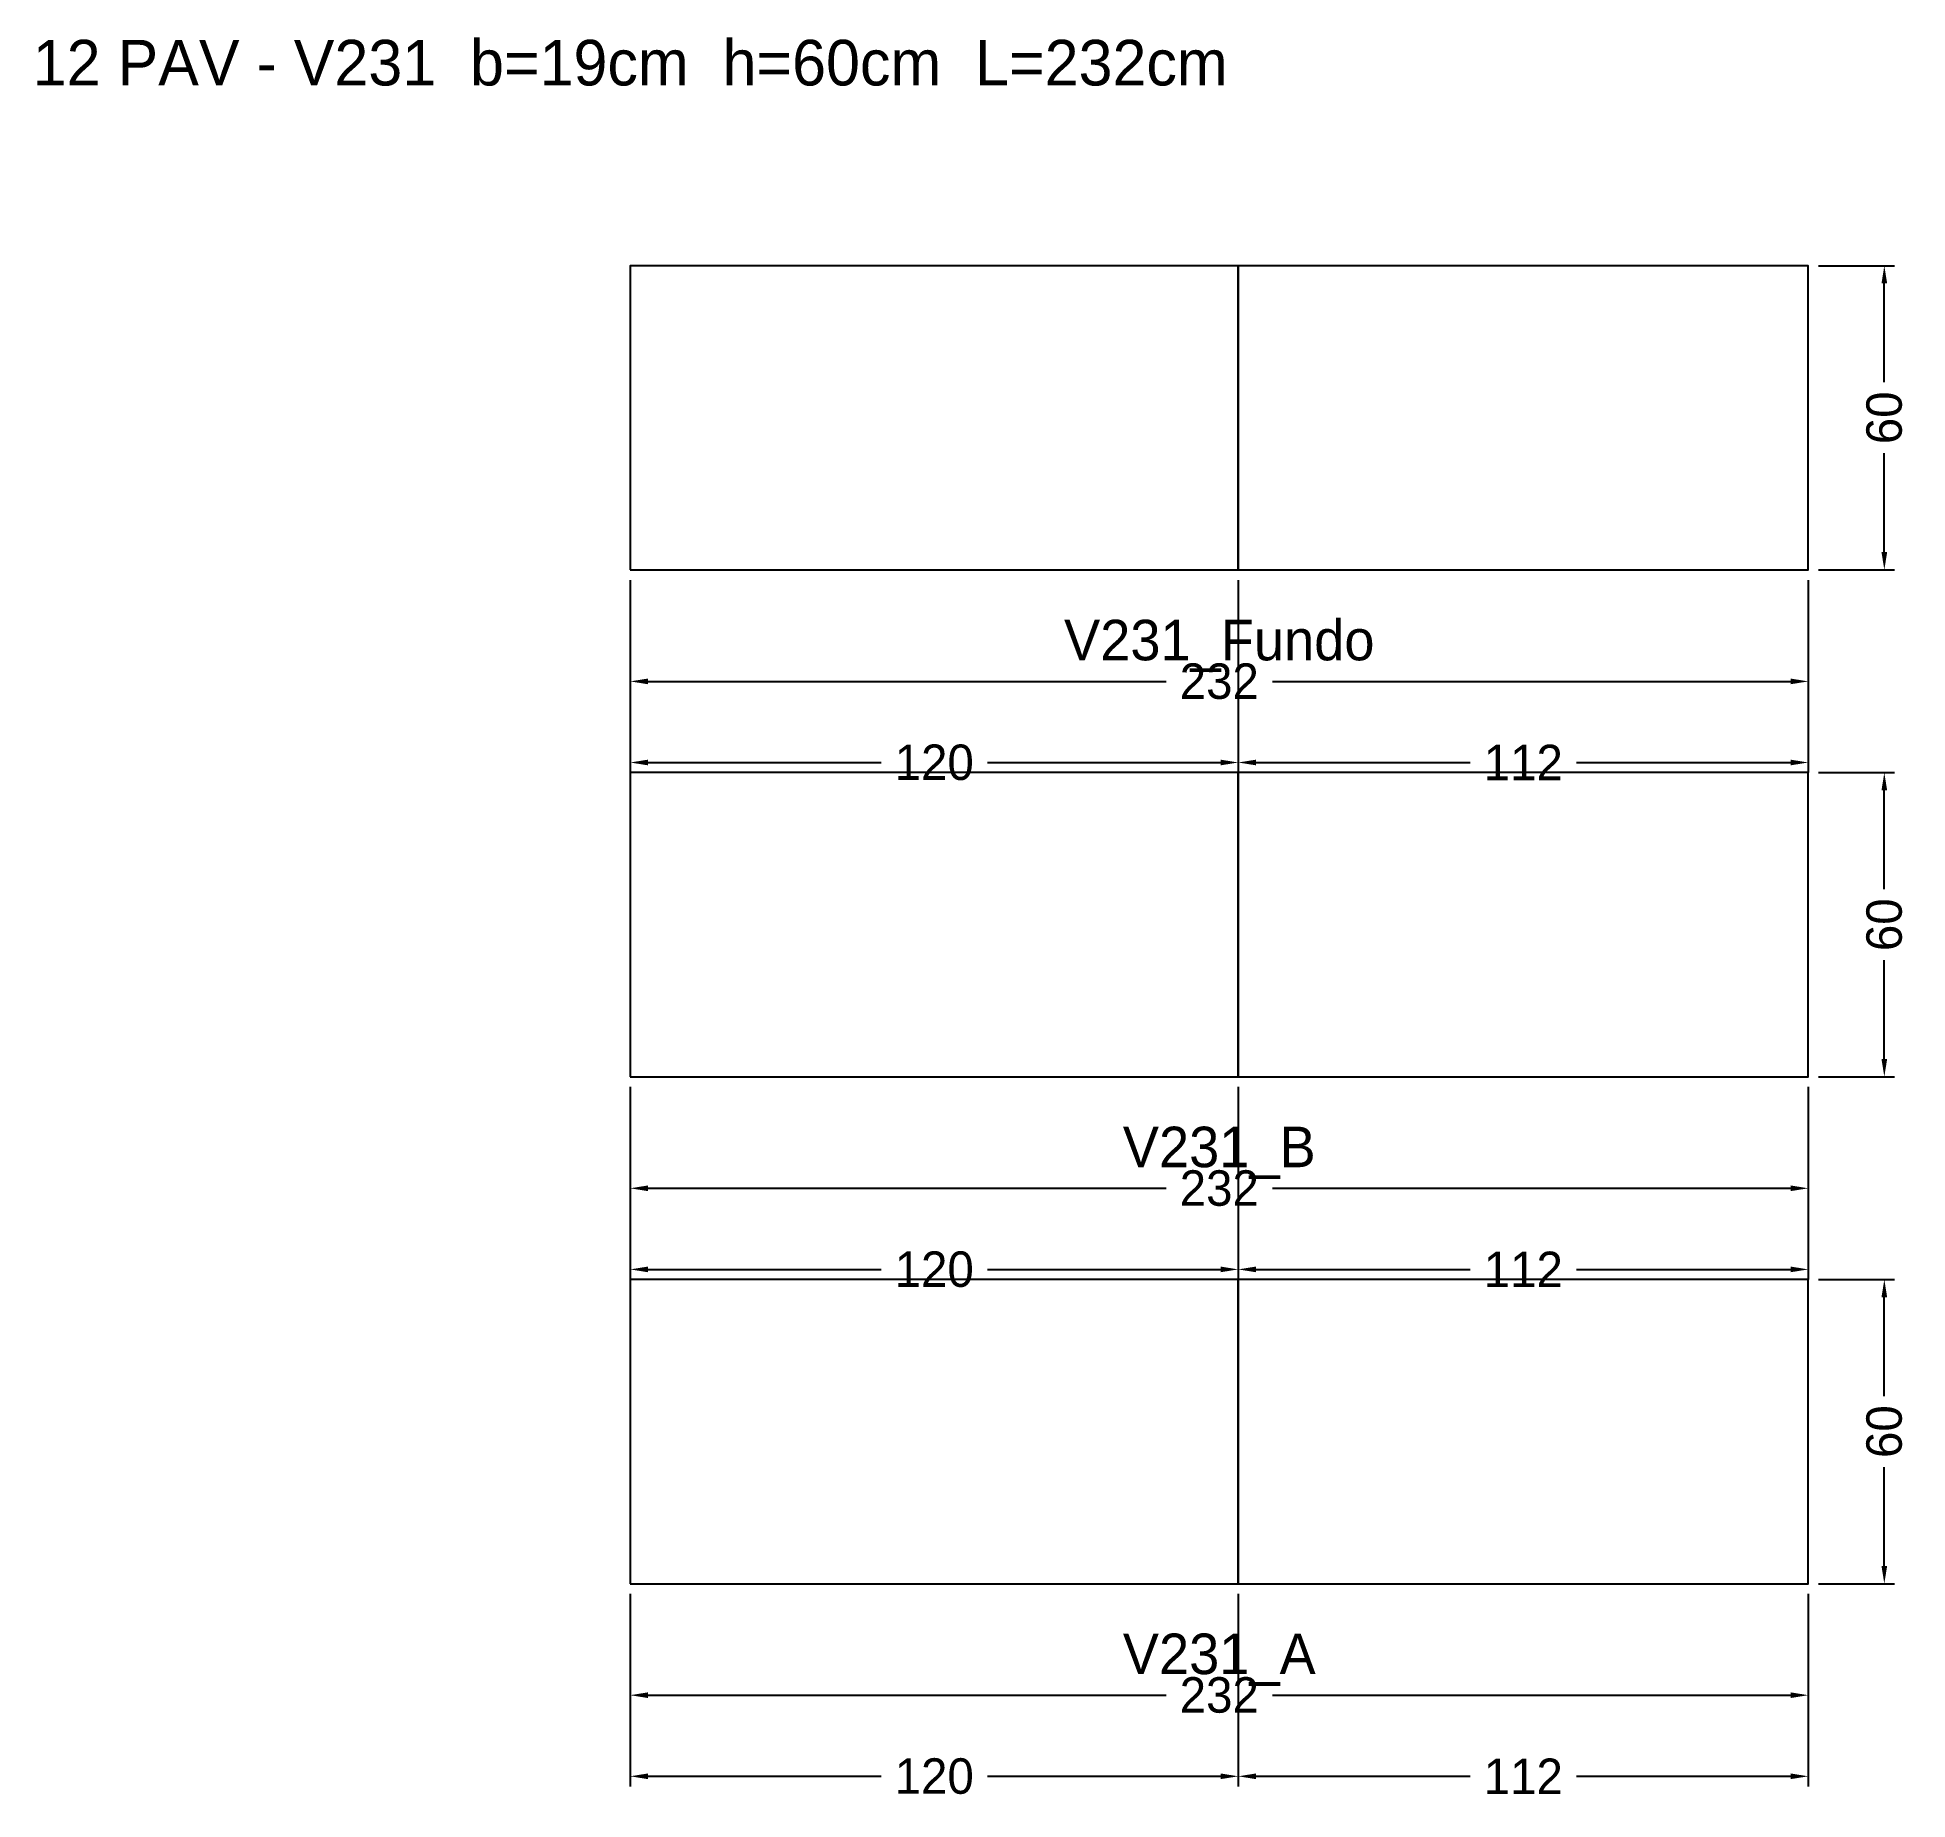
# Model space of a CAD drawing. Header units: metres. Extents: x -117 to 252, y -43 to 305.
import ezdxf

# ---------------------------------------------------------------- set-up
doc = ezdxf.new("R2010")
doc.units = ezdxf.units.M
for name, color, linetype in [('COTA', 3, 'Continuous'), ('NOMENCLATURA', 2, 'Continuous'), ('Paineis', 7, 'Continuous'), ('Texto Secao', 2, 'Continuous')]:
    doc.layers.add(name, color=color, linetype=linetype)
doc.dimstyles.new('COTA_VIG', dxfattribs={"dimtxt": 7, "dimasz": 3.5, "dimexe": 2, "dimexo": 2, "dimgap": 1.5, "dimtad": 1, "dimdec": 1, "dimcen": 2.5, "dimclrd": 3, "dimclre": 3, "dimclrt": 3, "dimazin": 3, "dimtfac": 1, "dimtmove": 0, "dimatfit": 3})

# ---------------------------------------------------------------- blocks, each defined once
blk = doc.blocks.new('_CLOSEDFILLED')
at = {"color": 0, "linetype": 'BYBLOCK'}
blk.add_solid([(-1, 0.16), (0, 0), (-1, -0.16)], dxfattribs=at)
blk = doc.blocks.new('*D1')
at = {"color": 3}
for p, q in [((0, -2), (0, -24)), ((232.5, -2), (232.5, -24)), ((3.5, -22), (105.75, -22)), ((126.75, -22), (229, -22))]:
    blk.add_line(p, q, dxfattribs=at)
at = {"layer": 'Defpoints'}
for p in [(0, 0), (232.5, 0), (0, -22)]:
    blk.add_point(p, dxfattribs=at)
at = {"layer": 'COTA', "color": 3, "xscale": 3.5, "yscale": 3.5, "rotation": 180}
blk.add_blockref('_CLOSEDFILLED', (0, -22), dxfattribs=at)
at = {"layer": 'COTA', "color": 3, "xscale": 3.5, "yscale": 3.5}
blk.add_blockref('_CLOSEDFILLED', (232.5, -22), dxfattribs=at)
at = {"layer": 'COTA', "color": 3, "insert": (116.25, -22), "char_height": 7, "attachment_point": 5}
blk.add_mtext('232', dxfattribs=at)
blk = doc.blocks.new('*D2')
at = {"color": 3}
for p, q in [((0, -2), (0, -40)), ((120, -2), (120, -40)), ((3.5, -38), (49.5, -38)), ((70.5, -38), (116.5, -38))]:
    blk.add_line(p, q, dxfattribs=at)
at = {"layer": 'Defpoints'}
for p in [(0, 0), (120, 0), (0, -38)]:
    blk.add_point(p, dxfattribs=at)
at = {"layer": 'COTA', "color": 3, "xscale": 3.5, "yscale": 3.5, "rotation": 180}
blk.add_blockref('_CLOSEDFILLED', (0, -38), dxfattribs=at)
at = {"layer": 'COTA', "color": 3, "xscale": 3.5, "yscale": 3.5}
blk.add_blockref('_CLOSEDFILLED', (120, -38), dxfattribs=at)
at = {"layer": 'COTA', "color": 3, "insert": (60, -38), "char_height": 7, "attachment_point": 5}
blk.add_mtext('120', dxfattribs=at)
blk = doc.blocks.new('*D3')
at = {"color": 3}
for p, q in [((120, -2), (120, -40)), ((232.5, -2), (232.5, -40)), ((123.5, -38), (165.75, -38)), ((186.75, -38), (229, -38))]:
    blk.add_line(p, q, dxfattribs=at)
at = {"layer": 'Defpoints'}
for p in [(120, 0), (232.5, 0), (120, -38)]:
    blk.add_point(p, dxfattribs=at)
at = {"layer": 'COTA', "color": 3, "xscale": 3.5, "yscale": 3.5, "rotation": 180}
blk.add_blockref('_CLOSEDFILLED', (120, -38), dxfattribs=at)
at = {"layer": 'COTA', "color": 3, "xscale": 3.5, "yscale": 3.5}
blk.add_blockref('_CLOSEDFILLED', (232.5, -38), dxfattribs=at)
at = {"layer": 'COTA', "color": 3, "insert": (176.25, -38), "char_height": 7, "attachment_point": 5}
blk.add_mtext('112', dxfattribs=at)
blk = doc.blocks.new('*D4')
at = {"color": 3}
for p, q in [((234.5, 60), (249.5, 60)), ((247.5, 37), (247.5, 56.5)), ((247.5, 3.5), (247.5, 23)), ((234.5, 0), (249.5, 0))]:
    blk.add_line(p, q, dxfattribs=at)
at = {"layer": 'Defpoints'}
for p in [(232.5, 60), (232.5, 0), (247.5, 0)]:
    blk.add_point(p, dxfattribs=at)
at = {"layer": 'COTA', "color": 3, "xscale": 3.5, "yscale": 3.5}
for p, rotation in [((247.5, 60), 90), ((247.5, 0), 270)]:
    blk.add_blockref('_CLOSEDFILLED', p, dxfattribs=dict(at, rotation=rotation))
at = {"layer": 'COTA', "color": 3, "insert": (247.5, 30), "char_height": 7, "attachment_point": 5, "rotation": 90}
blk.add_mtext('60', dxfattribs=at)
blk = doc.blocks.new('*D5')
at = {"color": 3}
for p, q in [((0, 98), (0, 76)), ((232.5, 98), (232.5, 76)), ((3.5, 78), (105.75, 78)), ((126.75, 78), (229, 78))]:
    blk.add_line(p, q, dxfattribs=at)
at = {"layer": 'Defpoints'}
for p in [(0, 100), (232.5, 100), (0, 78)]:
    blk.add_point(p, dxfattribs=at)
at = {"layer": 'COTA', "color": 3, "xscale": 3.5, "yscale": 3.5, "rotation": 180}
blk.add_blockref('_CLOSEDFILLED', (0, 78), dxfattribs=at)
at = {"layer": 'COTA', "color": 3, "xscale": 3.5, "yscale": 3.5}
blk.add_blockref('_CLOSEDFILLED', (232.5, 78), dxfattribs=at)
at = {"layer": 'COTA', "color": 3, "insert": (116.25, 78), "char_height": 7, "attachment_point": 5}
blk.add_mtext('232', dxfattribs=at)
blk = doc.blocks.new('*D6')
at = {"color": 3}
for p, q in [((0, 98), (0, 60)), ((120, 98), (120, 60)), ((3.5, 62), (49.5, 62)), ((70.5, 62), (116.5, 62))]:
    blk.add_line(p, q, dxfattribs=at)
at = {"layer": 'Defpoints'}
for p in [(0, 100), (120, 100), (0, 62)]:
    blk.add_point(p, dxfattribs=at)
at = {"layer": 'COTA', "color": 3, "xscale": 3.5, "yscale": 3.5, "rotation": 180}
blk.add_blockref('_CLOSEDFILLED', (0, 62), dxfattribs=at)
at = {"layer": 'COTA', "color": 3, "xscale": 3.5, "yscale": 3.5}
blk.add_blockref('_CLOSEDFILLED', (120, 62), dxfattribs=at)
at = {"layer": 'COTA', "color": 3, "insert": (60, 62), "char_height": 7, "attachment_point": 5}
blk.add_mtext('120', dxfattribs=at)
blk = doc.blocks.new('*D7')
at = {"color": 3}
for p, q in [((120, 98), (120, 60)), ((232.5, 98), (232.5, 60)), ((123.5, 62), (165.75, 62)), ((186.75, 62), (229, 62))]:
    blk.add_line(p, q, dxfattribs=at)
at = {"layer": 'Defpoints'}
for p in [(120, 100), (232.5, 100), (120, 62)]:
    blk.add_point(p, dxfattribs=at)
at = {"layer": 'COTA', "color": 3, "xscale": 3.5, "yscale": 3.5, "rotation": 180}
blk.add_blockref('_CLOSEDFILLED', (120, 62), dxfattribs=at)
at = {"layer": 'COTA', "color": 3, "xscale": 3.5, "yscale": 3.5}
blk.add_blockref('_CLOSEDFILLED', (232.5, 62), dxfattribs=at)
at = {"layer": 'COTA', "color": 3, "insert": (176.25, 62), "char_height": 7, "attachment_point": 5}
blk.add_mtext('112', dxfattribs=at)
blk = doc.blocks.new('*D8')
at = {"color": 3}
for p, q in [((234.5, 160), (249.5, 160)), ((247.5, 137), (247.5, 156.5)), ((247.5, 103.5), (247.5, 123)), ((234.5, 100), (249.5, 100))]:
    blk.add_line(p, q, dxfattribs=at)
at = {"layer": 'Defpoints'}
for p in [(232.5, 160), (232.5, 100), (247.5, 100)]:
    blk.add_point(p, dxfattribs=at)
at = {"layer": 'COTA', "color": 3, "xscale": 3.5, "yscale": 3.5}
for p, rotation in [((247.5, 160), 90), ((247.5, 100), 270)]:
    blk.add_blockref('_CLOSEDFILLED', p, dxfattribs=dict(at, rotation=rotation))
at = {"layer": 'COTA', "color": 3, "insert": (247.5, 130), "char_height": 7, "attachment_point": 5, "rotation": 90}
blk.add_mtext('60', dxfattribs=at)
blk = doc.blocks.new('*D9')
at = {"color": 3}
for p, q in [((0, 198), (0, 176)), ((232.5, 198), (232.5, 176)), ((3.5, 178), (105.75, 178)), ((126.75, 178), (229, 178))]:
    blk.add_line(p, q, dxfattribs=at)
at = {"layer": 'Defpoints'}
for p in [(0, 200), (232.5, 200), (0, 178)]:
    blk.add_point(p, dxfattribs=at)
at = {"layer": 'COTA', "color": 3, "xscale": 3.5, "yscale": 3.5, "rotation": 180}
blk.add_blockref('_CLOSEDFILLED', (0, 178), dxfattribs=at)
at = {"layer": 'COTA', "color": 3, "xscale": 3.5, "yscale": 3.5}
blk.add_blockref('_CLOSEDFILLED', (232.5, 178), dxfattribs=at)
at = {"layer": 'COTA', "color": 3, "insert": (116.25, 178), "char_height": 7, "attachment_point": 5}
blk.add_mtext('232', dxfattribs=at)
blk = doc.blocks.new('*D10')
at = {"color": 3}
for p, q in [((0, 198), (0, 160)), ((120, 198), (120, 160)), ((3.5, 162), (49.5, 162)), ((70.5, 162), (116.5, 162))]:
    blk.add_line(p, q, dxfattribs=at)
at = {"layer": 'Defpoints'}
for p in [(0, 200), (120, 200), (0, 162)]:
    blk.add_point(p, dxfattribs=at)
at = {"layer": 'COTA', "color": 3, "xscale": 3.5, "yscale": 3.5, "rotation": 180}
blk.add_blockref('_CLOSEDFILLED', (0, 162), dxfattribs=at)
at = {"layer": 'COTA', "color": 3, "xscale": 3.5, "yscale": 3.5}
blk.add_blockref('_CLOSEDFILLED', (120, 162), dxfattribs=at)
at = {"layer": 'COTA', "color": 3, "insert": (60, 162), "char_height": 7, "attachment_point": 5}
blk.add_mtext('120', dxfattribs=at)
blk = doc.blocks.new('*D11')
at = {"color": 3}
for p, q in [((120, 198), (120, 160)), ((232.5, 198), (232.5, 160)), ((123.5, 162), (165.75, 162)), ((186.75, 162), (229, 162))]:
    blk.add_line(p, q, dxfattribs=at)
at = {"layer": 'Defpoints'}
for p in [(120, 200), (232.5, 200), (120, 162)]:
    blk.add_point(p, dxfattribs=at)
at = {"layer": 'COTA', "color": 3, "xscale": 3.5, "yscale": 3.5, "rotation": 180}
blk.add_blockref('_CLOSEDFILLED', (120, 162), dxfattribs=at)
at = {"layer": 'COTA', "color": 3, "xscale": 3.5, "yscale": 3.5}
blk.add_blockref('_CLOSEDFILLED', (232.5, 162), dxfattribs=at)
at = {"layer": 'COTA', "color": 3, "insert": (176.25, 162), "char_height": 7, "attachment_point": 5}
blk.add_mtext('112', dxfattribs=at)
blk = doc.blocks.new('*D12')
at = {"color": 3}
for p, q in [((234.5, 260), (249.5, 260)), ((247.5, 237), (247.5, 256.5)), ((247.5, 203.5), (247.5, 223)), ((234.5, 200), (249.5, 200))]:
    blk.add_line(p, q, dxfattribs=at)
at = {"layer": 'Defpoints'}
for p in [(232.5, 260), (232.5, 200), (247.5, 200)]:
    blk.add_point(p, dxfattribs=at)
at = {"layer": 'COTA', "color": 3, "xscale": 3.5, "yscale": 3.5}
for p, rotation in [((247.5, 260), 90), ((247.5, 200), 270)]:
    blk.add_blockref('_CLOSEDFILLED', p, dxfattribs=dict(at, rotation=rotation))
at = {"layer": 'COTA', "color": 3, "insert": (247.5, 230), "char_height": 7, "attachment_point": 5, "rotation": 90}
blk.add_mtext('60', dxfattribs=at)

msp = doc.modelspace()

# ---------------------------------------------------------------- linework, layer by layer
at = {"layer": 'Paineis'}
for points in [[(0, 200), (120, 200), (120, 260), (0, 260)], [(120, 200), (232.5, 200), (232.5, 260), (120, 260)], [(0, 100), (120, 100), (120, 160), (0, 160)], [(120, 100), (232.5, 100), (232.5, 160), (120, 160)], [(0, 0), (120, 0), (120, 60), (0, 60)], [(120, 0), (232.5, 0), (232.5, 60), (120, 60)]]:
    msp.add_lwpolyline(points, close=True, dxfattribs=at)

# ---------------------------------------------------------------- texts
at = {"layer": 'NOMENCLATURA', "insert": (0, 300), "char_height": 9, "width": 252.5, "attachment_point": 5}
msp.add_mtext('12 PAV - V231  b=19cm  h=60cm  L=232cm', dxfattribs=at)
at = {"layer": 'Texto Secao', "char_height": 8, "width": 252.5, "attachment_point": 5}
for s, insert in [('V231_Fundo', (116.25, 185)), ('V231_B', (116.25, 85)), ('V231_A', (116.25, -15))]:
    msp.add_mtext(s, dxfattribs=dict(at, insert=insert))

# ---------------------------------------------------------------- dimensions: what is measured, and where the dimension line sits
at = {"layer": 'COTA'}
for base, p1, p2, picture, middle in [((247.5, 200), (232.5, 200), (232.5, 260), '*D12', (247.5, 230)), ((247.5, 100), (232.5, 100), (232.5, 160), '*D8', (247.5, 130)), ((247.5, 0), (232.5, 0), (232.5, 60), '*D4', (247.5, 30))]:
    dim = msp.add_linear_dim(base=base, p1=p1, p2=p2, angle=90, dimstyle='COTA_VIG', dxfattribs=at)
    dim.commit()
    dim.dimension.update_dxf_attribs({"geometry": picture, "text_midpoint": middle})
for base, p1, p2, picture, middle in [((0, 178), (0, 200), (232.5, 200), '*D9', (116.25, 178)), ((0, 162), (0, 200), (120, 200), '*D10', (60, 162)), ((120, 162), (120, 200), (232.5, 200), '*D11', (176.25, 162)), ((0, 78), (0, 100), (232.5, 100), '*D5', (116.25, 78)), ((0, 62), (0, 100), (120, 100), '*D6', (60, 62)), ((120, 62), (120, 100), (232.5, 100), '*D7', (176.25, 62)), ((0, -22), (0, 0), (232.5, 0), '*D1', (116.25, -22)), ((0, -38), (0, 0), (120, 0), '*D2', (60, -38)), ((120, -38), (120, 0), (232.5, 0), '*D3', (176.25, -38))]:
    dim = msp.add_linear_dim(base=base, p1=p1, p2=p2, dimstyle='COTA_VIG', dxfattribs=at)
    dim.commit()
    dim.dimension.update_dxf_attribs({"geometry": picture, "text_midpoint": middle})

doc.saveas('drawing.dxf')
